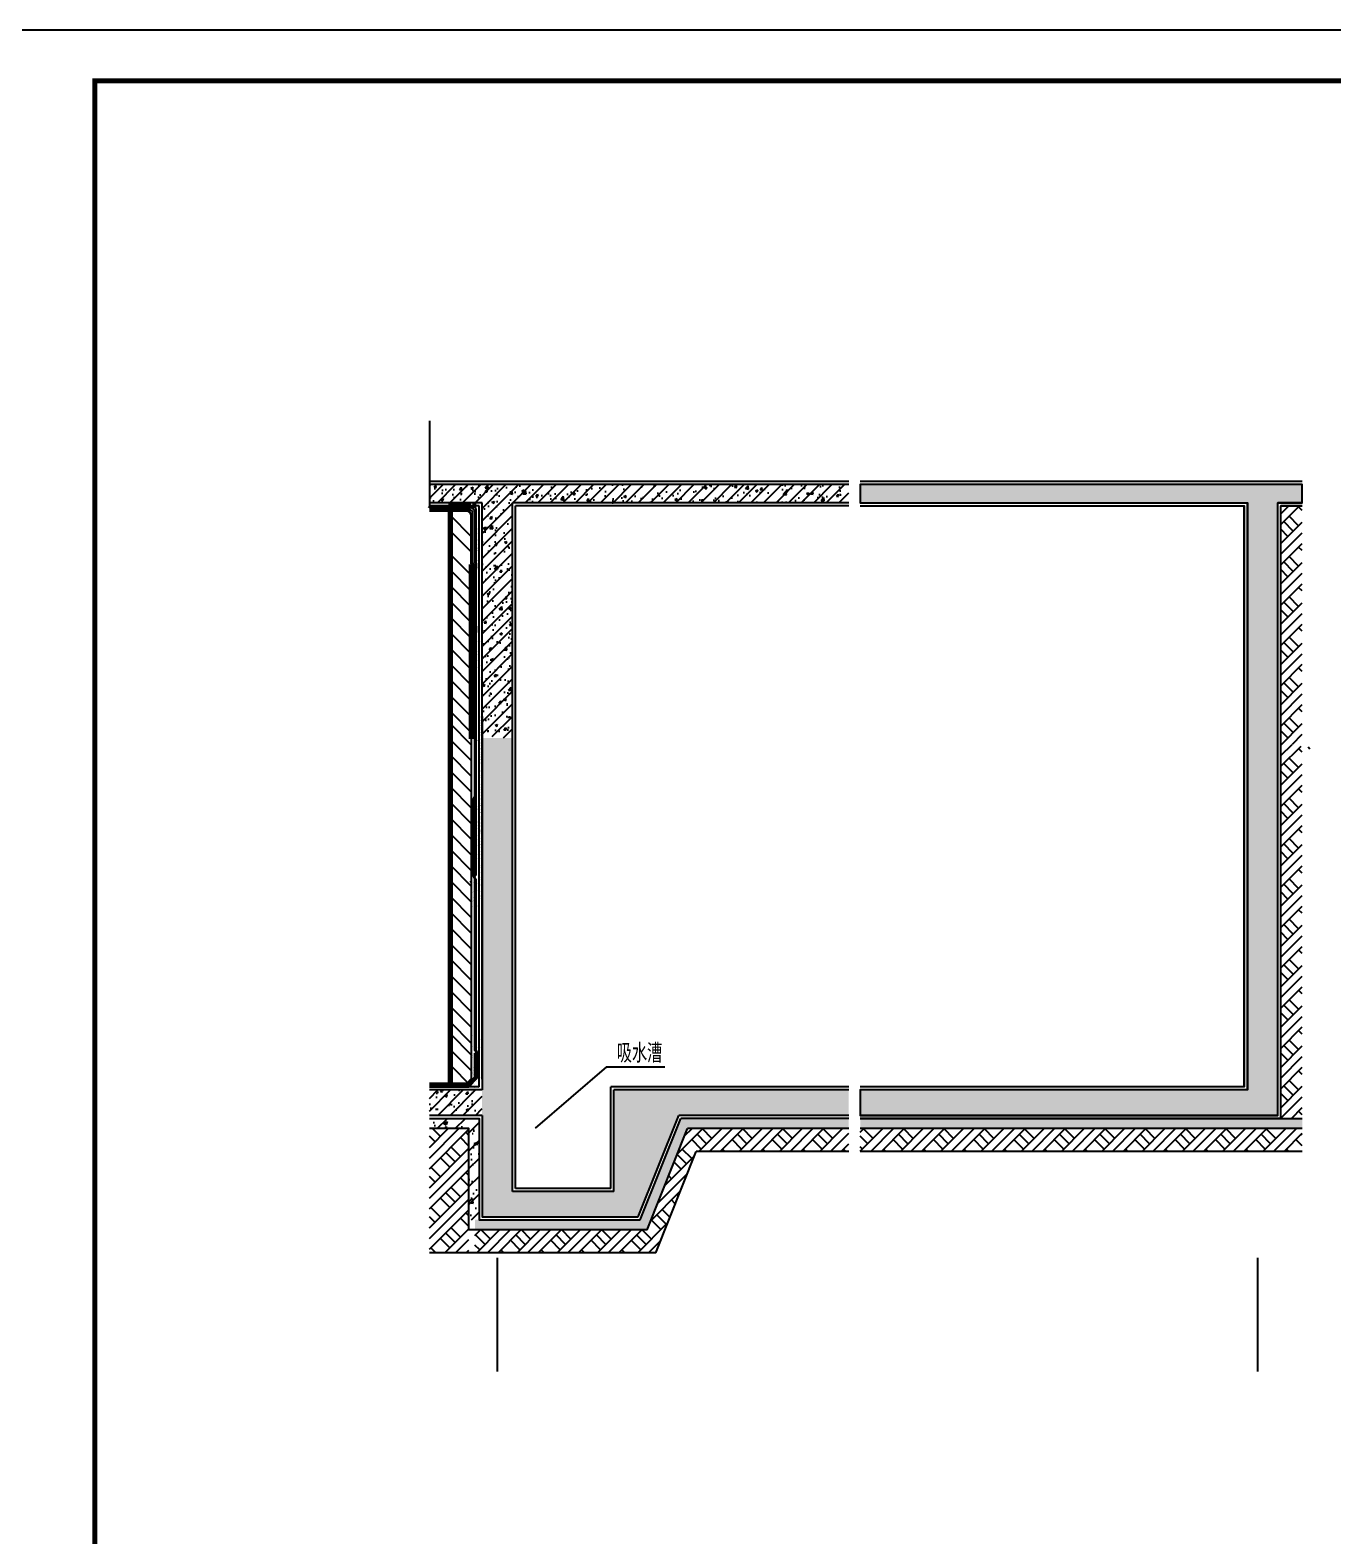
# Model space of a CAD drawing. Extents: x -737978 to 768813, y -372247 to 1140308.
# Drawn here: x -628845 to -615993, y -323813 to -308963 of the extents above; entities that cross this region are included whole.
import ezdxf

# ---------------------------------------------------------------- set-up
doc = ezdxf.new("R2010")
doc.units = 0
doc.header["$LTSCALE"] = 1000
doc.header["$MEASUREMENT"] = 0
doc.layers.get('0').update_dxf_attribs({"linetype": 'CONTINUOUS'})
for name, color, linetype in [('8', 8, 'CONTINUOUS'), ('MEM', 4, 'CONTINUOUS'), ('PUB_DIM', 3, 'CONTINUOUS'), ('PUB_TITLE', 4, 'CONTINUOUS'), ('TEXT', 7, 'CONTINUOUS'), ('标注文字', 7, 'CONTINUOUS')]:
    doc.layers.add(name, color=color, linetype=linetype)
doc.layers.add('DRAW', color=7, linetype='CONTINUOUS', lineweight=70)
doc.styles.add('_HZTXT', font='ros.shx', dxfattribs={"width": 0.8, "bigfont": 'hztxt.shx'})

# ---------------------------------------------------------------- blocks, each defined once
blk = doc.blocks.new('A$C65202892')
at = {"layer": '8'}
h = blk.add_hatch(dxfattribs=at)
h.set_pattern_fill('钢筋混凝土', color=256, scale=35, style=0)
h.set_pattern_definition([(45, (-199176.07, -118632.775), (-61.871843, 61.871843), []), (50, (-199176.07, -118632.78), (251.04106, -21.96325), [26.25, -288.75]), (355, (-199176.07, -118632.78), (-48.56297, 263.26725), [21, -231]), (100.4514, (-199155.15, -118634.6), (202.47828, 241.30384), [22.30907, -245.39974]), (46.1842, (-199176.07, -118562.78), (373.53437, -57.93166), [39.375, -433.125]), (96.6356, (-199144.94, -118567.6), (327.13195, 340.94125), [33.4636, -368.09955]), (351.1842, (-199176.07, -118562.78), (327.1317, 340.9415), [31.5, -346.5]), (21, (-199141.07, -118580.28), (208.91747, -140.91661), [26.25, -288.75]), (326, (-199141.07, -118580.28), (85.16037, 253.80252), [21, -231]), (71.4514, (-199123.66, -118592.02), (294.07792, 112.88567), [22.30907, -245.39974]), (37.5, (-199176.07, -118632.775), (4.25595, 116.51285), [0, -228.2, 0, -234.5, 0, -231.875]), (7.5, (-199176.07, -118632.78), (92.07434, 138.0441), [0, -133.7, 0, -222.95, 0, -88.375]), (327.5, (-199254.12, -118632.775), (186.837853, -7.894205), [0, -87.5, 0, -273, 0, -362.25]), (317.5, (-199289.12, -118632.78), (204.11516, 35.03674), [0, -113.75, 0, -181.3, 0, -257.25])])
h.paths.add_polyline_path([(6063, 9145), (6063, 8965), (2746, 8965), (2746, 6637), (2446, 6671), (2446, 8965), (1927, 8965), (1927, 9145)])
h = blk.add_hatch(dxfattribs=at)
h.set_pattern_fill('钢筋混凝土', color=256, scale=35, style=0)
h.set_pattern_definition([(45, (0, 0), (-61.87184, 61.87184), []), (50, (0, 0), (251.041, -21.9632), [26.25, -288.75]), (355, (0, 0), (-48.563, 263.2672), [21, -231]), (100.4514, (20.92, -1.83), (202.4783, 241.304), [22.309, -245.3997]), (46.1842, (0, 70), (373.5344, -57.9317), [39.375, -433.125]), (96.6356, (31.13, 65.17), (327.132, 340.941), [33.464, -368.1]), (351.1842, (0, 70), (327.132, 340.942), [31.5, -346.5]), (21, (35, 52.5), (208.9175, -140.9166), [26.25, -288.75]), (326, (35, 52.5), (85.1604, 253.8025), [21, -231]), (71.4514, (52.4, 40.76), (294.078, 112.8857), [22.309, -245.3997]), (37.5, (0, 0), (4.25595, 116.51285), [0, -228.2, 0, -234.5, 0, -231.875]), (7.5, (0, 0), (92.0743, 138.0441), [0, -133.7, 0, -222.95, 0, -88.375]), (327.5, (-78.05, 0), (186.83785, -7.8942), [0, -87.5, 0, -273, 0, -362.25]), (317.5, (-113.05, 0), (204.1152, 35.0367), [0, -113.75, 0, -181.3, 0, -257.25])])
h.paths.add_polyline_path([(10096, 9145), (6177, 9145), (6177, 8965), (9996, 8965), (9996, 3175), (6177, 3175), (6177, 2925), (10296, 2925), (10296, 8965), (10537, 8965), (10537, 9145)])
h = blk.add_hatch(dxfattribs=at)
h.set_pattern_fill('夯实土壤', color=256, scale=50, style=0)
h.set_pattern_definition([(45, (-199967.07, -119232.78), (-198.697, 198.697), []), (45, (-199862.07, -119232.78), (-198.697, 198.697), []), (45, (-199757.07, -119232.78), (-198.697, 198.697), []), (135, (-199967.07, -119232.78), (-198.697, -198.697), [132.5, -148.5]), (135, (-199914.57, -119180.28), (-198.697, -198.697), [132.5, -148.5]), (135, (-199862.07, -119127.78), (-198.697, -198.697), [132.5, -148.5])])
h.paths.add_polyline_path([(10326, 8935), (10537, 8935), (10537, 6621), (10432, 6584), (10642, 6546), (10537, 6508), (10537, 2895), (10326, 2895)])
h = blk.add_hatch(dxfattribs=at)
h.set_pattern_fill('钢筋混凝土', color=256, scale=35, style=0)
h.set_pattern_definition([(45, (-199176.07, -120432.775), (-61.871843, 61.871843), []), (50, (-199176.07, -120432.78), (251.04106, -21.96325), [26.25, -288.75]), (355, (-199176.07, -120432.78), (-48.56297, 263.26725), [21, -231]), (100.4514, (-199155.15, -120434.6), (202.47828, 241.30384), [22.30907, -245.39974]), (46.1842, (-199176.07, -120362.78), (373.53437, -57.93166), [39.375, -433.125]), (96.6356, (-199144.94, -120367.6), (327.13195, 340.94125), [33.4636, -368.09955]), (351.1842, (-199176.07, -120362.78), (327.1317, 340.9415), [31.5, -346.5]), (21, (-199141.07, -120380.28), (208.91747, -140.91661), [26.25, -288.75]), (326, (-199141.07, -120380.28), (85.16037, 253.80252), [21, -231]), (71.4514, (-199123.66, -120392.02), (294.07792, 112.88567), [22.30907, -245.39974]), (37.5, (-199176.07, -120432.775), (4.25595, 116.51285), [0, -228.2, 0, -234.5, 0, -231.875]), (7.5, (-199176.07, -120432.78), (92.07434, 138.0441), [0, -133.7, 0, -222.95, 0, -88.375]), (327.5, (-199254.12, -120432.775), (186.837853, -7.894205), [0, -87.5, 0, -273, 0, -362.25]), (317.5, (-199289.12, -120432.78), (204.11516, 35.03674), [0, -113.75, 0, -181.3, 0, -257.25])])
h.paths.add_polyline_path([(2446, 6647), (2446, 1925), (3986, 1925), (4386, 2925), (6063, 2925), (6063, 3175), (3746, 3175), (3746, 2175), (2746, 2175), (2746, 6647)])
h = blk.add_hatch(dxfattribs=at)
h.set_pattern_fill('钢筋混凝土', color=256, scale=35, style=0)
h.set_pattern_definition([(45, (1927.12, 1314.22), (-61.872, 61.872), []), (50, (1927.12, 1314.22), (251.04, -21.963), [26.25, -288.75]), (355, (1927.12, 1314.22), (-48.563, 263.267), [21, -231]), (100.451, (1948.04, 1312.39), (202.478, 241.304), [22.31, -245.4]), (46.184, (1927.12, 1384.22), (373.534, -57.93), [39.375, -433.125]), (96.636, (1958.25, 1379.4), (327.13, 340.94), [33.464, -368.1]), (351.184, (1927.12, 1384.2), (327.13, 340.94), [31.5, -346.5]), (21, (1962.12, 1366.72), (208.917, -140.917), [26.25, -288.75]), (326, (1962.12, 1366.72), (85.16, 253.803), [21, -231]), (71.451, (1979.53, 1354.97), (294.078, 112.886), [22.31, -245.4]), (37.5, (1927.12, 1314.22), (4.256, 116.513), [0, -228.2, 0, -234.5, 0, -231.875]), (7.5, (1927.12, 1314.22), (92.074, 138.044), [0, -133.7, 0, -222.95, 0, -88.375]), (327.5, (1849.07, 1314.22), (186.838, -7.894), [0, -87.5, 0, -273, 0, -362.25]), (317.5, (1814.07, 1314.22), (204.115, 35.037), [0, -113.75, 0, -181.3, 0, -257.25])])
h.paths.add_polyline_path([(2446, 3175), (1927, 3175), (1927, 2925), (2446, 2925)])
h = blk.add_hatch(dxfattribs=at)
h.set_pattern_fill('钢筋混凝土', color=256, scale=50, style=0)
h.set_pattern_definition([(45, (1927.12, 1314.22), (-88.388, 88.388), []), (50, (1927.12, 1314.22), (358.63, -31.376), [37.5, -412.5]), (355, (1927.12, 1314.2), (-69.376, 376.1), [30, -330]), (100.451, (1957, 1311.6), (289.255, 344.72), [31.87, -350.57]), (46.184, (1927.1, 1414.2), (533.62, -82.76), [56.25, -618.75]), (96.636, (1971.6, 1407.3), (467.33, 487.06), [47.8, -525.86]), (351.184, (1927.1, 1414.2), (467.33, 487.06), [45, -495]), (21, (1977.12, 1389.22), (298.454, -201.31), [37.5, -412.5]), (326, (1977.12, 1389.2), (121.66, 362.575), [30, -330]), (71.451, (2002, 1372.44), (420.11, 161.265), [31.87, -350.57]), (37.5, (1927.12, 1314.22), (6.08, 166.447), [0, -326, 0, -335, 0, -331.25]), (7.5, (1927.12, 1314.22), (131.535, 197.206), [0, -191, 0, -318.5, 0, -126.25]), (327.5, (1815.62, 1314.22), (266.911, -11.277), [0, -125, 0, -390, 0, -517.5]), (317.5, (1765.62, 1314.22), (291.593, 50.052), [0, -162.5, 0, -259, 0, -367.5])])
h.paths.add_polyline_path([(2416, 2895), (1927, 2895), (1927, 2795), (2316, 2795), (2316, 1895), (2416, 1895)])
h = blk.add_hatch(dxfattribs=at)
h.set_pattern_fill('钢筋混凝土', color=256, scale=50, style=0)
h.set_pattern_definition([(45, (-9501.73, -890.43), (-88.38835, 88.38835), []), (50, (-9501.73, -890.43), (358.63, -31.376), [37.5, -412.5]), (355, (-9501.73, -890.43), (-69.3757, 376.096), [30, -330]), (100.4514, (-9471.85, -893.04), (289.2547, 344.72), [31.87, -350.571]), (46.1842, (-9501.73, -790.43), (533.6205, -82.7595), [56.25, -618.75]), (96.6356, (-9457.26, -797.3), (467.331, 487.059), [47.805, -525.856]), (351.1842, (-9501.73, -790.43), (467.331, 487.06), [45, -495]), (21, (-9451.73, -815.43), (298.4535, -201.3094), [37.5, -412.5]), (326, (-9451.73, -815.43), (121.6577, 362.575), [30, -330]), (71.4514, (-9426.86, -832.2), (420.1113, 161.265), [31.87, -350.571]), (37.5, (-9501.73, -890.43), (6.0799, 166.4469), [0, -326, 0, -335, 0, -331.25]), (7.5, (-9501.73, -890.43), (131.5348, 197.2059), [0, -191, 0, -318.5, 0, -126.25]), (327.5, (-9613.23, -890.43), (266.9112, -11.2774), [0, -125, 0, -390, 0, -517.5]), (317.5, (-9663.23, -890.43), (291.593, 50.0525), [0, -162.5, 0, -259, 0, -367.5])])
h.paths.add_polyline_path([(6473, 2895), (10344, 2895), (10344, 2795), (6473, 2795)])
h.paths.add_polyline_path([(10344, 2895), (11176, 2895), (10537, 2895), (10537, 2869), (10537, 2846), (10537, 2795), (10344, 2795)])
h.paths.add_polyline_path([(6177, 2795), (6177, 2895), (6473, 2895), (6473, 2795)])
h.paths.add_polyline_path([(2376, 1895), (2376, 1795), (4074, 1795), (4474, 2795), (6063, 2795), (6063, 2895), (4406, 2895), (4006, 1895)])
h = blk.add_hatch(dxfattribs=at)
h.set_pattern_fill('夯实土壤', color=256, scale=50, style=0)
h.set_pattern_definition([(45, (1986.12, 1314.22), (-198.697, 198.697), []), (45, (2091.12, 1314.22), (-198.697, 198.697), []), (45, (2196.12, 1314.22), (-198.697, 198.697), []), (135, (1986.12, 1314.22), (-198.697, -198.697), [132.5, -148.5]), (135, (2038.62, 1366.72), (-198.697, -198.697), [132.5, -148.5]), (135, (2091.12, 1419.22), (-198.697, -198.697), [132.5, -148.5])])
h.paths.add_polyline_path([(2316, 2795), (1927, 2795), (1927, 1570), (2316, 1570), (2316, 1795)])
h = blk.add_hatch(dxfattribs=at)
h.set_pattern_fill('夯实土壤', color=256, scale=50, style=0)
h.set_pattern_definition([(45, (-9442.73, -890.43), (-198.697, 198.697), []), (45, (-9337.73, -890.43), (-198.697, 198.697), []), (45, (-9232.73, -890.43), (-198.697, 198.697), []), (135, (-9442.73, -890.43), (-198.697, -198.697), [132.5, -148.5]), (135, (-9390.23, -837.93), (-198.697, -198.697), [132.5, -148.5]), (135, (-9337.73, -785.43), (-198.697, -198.697), [132.5, -148.5])])
h.paths.add_polyline_path([(10169, 2570), (9987, 2795), (10537, 2795), (10537, 2719), (10537, 2658), (10537, 2570)])
h.paths.add_polyline_path([(6177, 2570), (6177, 2795), (9987, 2795), (10169, 2570)])
h.paths.add_polyline_path([(2376, 1795), (2376, 1570), (4159, 1570), (4559, 2570), (6063, 2570), (6063, 2795), (4474, 2795), (4074, 1795)])
for p, q in [((6063, 9175), (1927, 9175)), ((6063, 9145), (1927, 9145)), ((2446, 8965), (1927, 8965)), ((2416, 8935), (1927, 8935)), ((2416, 3205), (2416, 8935)), ((2446, 3281), (2446, 8965)), ((6063, 8965), (2746, 8965)), ((2746, 2175), (2746, 8965)), ((6063, 8935), (2776, 8935)), ((2776, 2205), (2776, 8935)), ((9966, 8935), (9966, 8935)), ((9966, 3205), (9966, 8935)), ((9996, 8965), (9996, 8965)), ((9996, 3175), (9996, 8965)), ((10537, 8965), (10296, 8965)), ((10296, 2925), (10296, 8965)), ((10537, 8935), (10326, 8935)), ((10326, 2895), (10326, 8935)), ((2446, 6858), (2446, 3175)), ((2340, 6639, 0), (2340, 3285, 0)), ((2298, 3243, 0), (2340, 3285, 0)), ((1927, 3243, 0), (2298, 3243, 0)), ((2416, 3205), (1927, 3205)), ((2446, 3175), (1927, 3175)), ((6063, 3205), (3716, 3205)), ((3716, 2205), (3716, 3205)), ((6063, 3175), (3746, 3175)), ((3746, 2175), (3746, 3175)), ((9966, 3205), (6177, 3205)), ((9996, 3175), (6177, 3175)), ((3986, 1925), (4386, 2925)), ((4006, 1895), (4406, 2895)), ((6063, 2925), (4386, 2925)), ((6063, 2895), (4406, 2895)), ((10296, 2925), (6177, 2925)), ((10326, 2895), (6177, 2895)), ((10326, 2895), (10537, 2895)), ((4074, 1795), (4474, 2795)), ((6063, 2795), (4474, 2795)), ((10537, 2795), (6177, 2795)), ((4159, 1570), (4559, 2570)), ((6063, 2570), (4559, 2570)), ((10537, 2570), (6177, 2570)), ((3746, 2175), (2746, 2175)), ((3716, 2205), (2776, 2205)), ((4159, 1570), (2446, 1570))]:
    blk.add_line(p, q)
for points in [[(10537, 9175), (10096, 9175), (6177, 9175)], [(6177, 8935), (9966, 8935), (9966, 3205), (6177, 3205)], [(6177, 2895), (10326, 2895), (10326, 8935), (10537, 8935)], [(2416, 3205), (1927, 3205)], [(2446, 3175), (1927, 3175)], [(2446, 2925), (1927, 2925)], [(1927, 2895), (2416, 2895), (2416, 1895), (4006, 1895)], [(2446, 2925), (2446, 1925), (3986, 1925)], [(4074, 1795), (2316, 1795), (2316, 2795), (1927, 2795)], [(2446, 1570), (1927, 1570)]]:
    blk.add_lwpolyline(points)
blk.add_lwpolyline([(10096, 9145), (6177, 9145), (6177, 8965), (9996, 8965), (9996, 3175), (6177, 3175), (6177, 2925), (10296, 2925), (10296, 8965), (10537, 8965), (10537, 9145)], close=True)
at = {"elevation": 0}
blk.add_lwpolyline([(2375, 3313), (2402, 3313)], dxfattribs=at)
at = {"layer": '8'}
for p, q in [((1935, 8935), (1918, 8917)), ((1950, 8935), (1933, 8917)), ((1966, 8935), (1948, 8917)), ((1985, 8959), (1985, 8959)), ((2012, 8935), (1995, 8917)), ((2028, 8935), (2010, 8917)), ((2043, 8935), (2026, 8917)), ((2059, 8935), (2041, 8917)), ((2080, 8975), (2080, 8975)), ((2105, 8935), (2088, 8917)), ((2092, 8962), (2092, 8962)), ((2121, 8935), (2103, 8917)), ((2136, 8935), (2119, 8917)), ((2126, 8959), (2126, 8959)), ((2191, 8935), (2134, 8917)), ((2202, 8957), (2202, 8957)), ((2237, 8935), (2220, 8917)), ((2253, 8935), (2235, 8917)), ((2268, 8935), (2251, 8917)), ((2284, 8935), (2266, 8917)), ((2296, 8967), (2296, 8967)), ((2330, 8935), (2313, 8917)), ((2346, 8935), (2328, 8917)), ((2360, 8934), (2343, 8917)), ((2371, 8929), (2354, 8912)), ((1977, 8900), (1960, 8882)), ((1993, 8900), (1975, 8882)), ((2008, 8900), (1991, 8882)), ((2024, 8900), (2006, 8882)), ((2070, 8900), (2053, 8882)), ((2086, 8900), (2068, 8882)), ((2101, 8900), (2084, 8882)), ((2117, 8900), (2099, 8882)), ((2202, 8900), (2185, 8882)), ((2218, 8900), (2200, 8882)), ((2233, 8900), (2216, 8882)), ((2249, 8900), (2231, 8882)), ((2261, 8880), (2261, 8880)), ((2295, 8900), (2278, 8882)), ((2311, 8900), (2293, 8882)), ((2325, 8899), (2308, 8882)), ((2336, 8894), (2319, 8877)), ((2329, 8879), (2329, 8879)), ((2353, 8864), (2335, 8847)), ((2353, 8849), (2335, 8831)), ((2353, 8833), (2335, 8816)), ((2353, 8818), (2335, 8800)), ((2335, 8807), (2353, 8789)), ((2335, 8791), (2353, 8774)), ((2335, 8776), (2353, 8758)), ((2388, 8899), (2370, 8882)), ((2388, 8884), (2370, 8866)), ((2388, 8868), (2370, 8851)), ((2388, 8853), (2370, 8835)), ((2370, 8772), (2388, 8754)), ((2389, 8789), (2389, 8789)), ((2408, 8787), (2408, 8787)), ((2412, 8785), (2412, 8785)), ((2418, 8791), (2418, 8791)), ((2335, 8760), (2353, 8743)), ((2335, 8714), (2353, 8696)), ((2335, 8698), (2353, 8681)), ((2335, 8685), (2353, 8668)), ((2335, 8683), (2353, 8665)), ((2335, 8670), (2353, 8652)), ((2335, 8667), (2353, 8650)), ((2335, 8654), (2353, 8637)), ((2335, 8639), (2353, 8621)), ((2335, 8621), (2353, 8603)), ((2370, 8756), (2388, 8739)), ((2370, 8741), (2388, 8723)), ((2370, 8725), (2388, 8708)), ((2370, 8712), (2388, 8695)), ((2370, 8697), (2388, 8679)), ((2370, 8679), (2388, 8661)), ((2370, 8663), (2388, 8646)), ((2370, 8650), (2388, 8633)), ((2370, 8648), (2388, 8630)), ((2370, 8635), (2388, 8617)), ((2370, 8632), (2388, 8615)), ((2370, 8619), (2388, 8602)), ((2392, 8627), (2392, 8627)), ((2395, 8646), (2395, 8646)), ((2397, 8713), (2397, 8713)), ((2404, 8665), (2404, 8665)), ((2405, 8705), (2405, 8705)), ((2406, 8733), (2406, 8733)), ((2410, 8652), (2410, 8652)), ((2415, 8661), (2415, 8661)), ((2416, 8613), (2416, 8613)), ((2420, 8714), (2420, 8714)), ((2420, 8672), (2420, 8672)), ((2423, 8694), (2423, 8694)), ((2335, 8606), (2353, 8588)), ((2335, 8593), (2353, 8575)), ((2335, 8590), (2353, 8573)), ((2335, 8577), (2353, 8560)), ((2335, 8575), (2352, 8557)), ((2335, 8562), (2353, 8544)), ((2335, 8546), (2353, 8529)), ((2335, 8528), (2353, 8511)), ((2335, 8513), (2353, 8495)), ((2335, 8500), (2353, 8482)), ((2335, 8497), (2353, 8480)), ((2335, 8484), (2353, 8467)), ((2335, 8469), (2353, 8451)), ((2352, 8557), (2353, 8557)), ((2370, 8604), (2388, 8586)), ((2370, 8586), (2388, 8568)), ((2370, 8571), (2383, 8557)), ((2370, 8558), (2388, 8540)), ((2370, 8555), (2388, 8538)), ((2370, 8542), (2388, 8525)), ((2370, 8540), (2388, 8522)), ((2370, 8527), (2388, 8509)), ((2370, 8511), (2388, 8494)), ((2370, 8493), (2388, 8476)), ((2370, 8465), (2388, 8447)), ((2383, 8557), (2388, 8553)), ((2388, 8586), (2388, 8586)), ((2388, 8526), (2388, 8526)), ((2390, 8511), (2390, 8511)), ((2391, 8608), (2391, 8608)), ((2393, 8578), (2393, 8578)), ((2399, 8530), (2399, 8530)), ((2401, 8604), (2401, 8604)), ((2402, 8598), (2402, 8598)), ((2402, 8518), (2402, 8518)), ((2402, 8494), (2402, 8494)), ((2405, 8515), (2405, 8515)), ((2405, 8495), (2405, 8495)), ((2407, 8527), (2407, 8527)), ((2409, 8524), (2409, 8524)), ((2414, 8533), (2414, 8533)), ((2417, 8582), (2417, 8582)), ((2419, 8604), (2419, 8604)), ((2335, 8453), (2353, 8436)), ((2335, 8407), (2353, 8389)), ((2335, 8391), (2353, 8374)), ((2335, 8376), (2353, 8359)), ((2335, 8374), (2381, 8328)), ((2335, 8361), (2353, 8343)), ((2348, 8346), (2388, 8306)), ((2370, 8449), (2388, 8432)), ((2370, 8434), (2388, 8416)), ((2370, 8418), (2388, 8401)), ((2370, 8386), (2386, 8370)), ((2370, 8341), (2388, 8384)), ((2370, 8372), (2388, 8354)), ((2370, 8356), (2388, 8339)), ((2388, 8443), (2388, 8443)), ((2388, 8370), (2388, 8319)), ((2397, 8320), (2397, 8320)), ((2401, 8395), (2401, 8395)), ((2404, 8325), (2404, 8325)), ((2405, 8394), (2405, 8394)), ((2412, 8323), (2412, 8323)), ((2414, 8371), (2414, 8371)), ((2418, 8401), (2418, 8401)), ((2425, 8341), (2425, 8341)), ((2594, 8339), (2594, 8339)), ((2370, 8308), (2388, 7691)), ((2397, 8313), (2397, 8313)), ((2370, 7693), (2388, 7675)), ((2370, 7646), (2388, 7629)), ((2370, 7631), (2388, 7613)), ((2370, 7615), (2388, 7598)), ((2370, 7600), (2388, 7582)), ((2400, 7682), (2400, 7682)), ((2401, 7595), (2401, 7595)), ((2415, 7589), (2415, 7589)), ((2425, 7592), (2425, 7592)), ((2427, 7597), (2427, 7597)), ((2370, 7554), (2388, 7536)), ((2370, 7538), (2388, 7521)), ((2370, 7523), (2388, 7505)), ((2370, 7507), (2388, 7490)), ((2370, 7461), (2388, 7443)), ((2370, 7445), (2388, 7428)), ((2370, 7430), (2388, 7412)), ((2393, 7461), (2393, 7461)), ((2396, 7504), (2396, 7504)), ((2399, 7467), (2399, 7467)), ((2411, 7499), (2411, 7499)), ((2421, 7450), (2421, 7450)), ((2422, 7462), (2422, 7462)), ((2424, 7530), (2424, 7530)), ((2438, 7477), (2438, 7477)), ((2600, 7549), (2600, 7549)), ((2370, 7414), (2388, 7397)), ((2370, 7368), (2388, 7350)), ((2370, 7352), (2388, 7335)), ((2370, 7337), (2388, 7319)), ((2370, 7321), (2388, 7304)), ((2393, 7362), (2393, 7362)), ((2396, 7337), (2396, 7337)), ((2397, 7411), (2397, 7411)), ((2408, 7372), (2408, 7372)), ((2413, 7318), (2413, 7318)), ((2418, 7327), (2418, 7327)), ((2420, 7395), (2420, 7395)), ((2426, 7364), (2426, 7364)), ((2445, 7302), (2445, 7302)), ((2480, 7368), (2480, 7368)), ((2370, 7260), (2388, 7242)), ((2370, 7244), (2388, 7227)), ((2370, 7229), (2383, 7215)), ((2409, 7228), (2409, 7228)), ((2416, 7260), (2416, 7260)), ((2421, 7241), (2421, 7241)), ((2427, 7225), (2427, 7225)), ((2429, 7240), (2429, 7240)), ((2580, 7174), (2580, 7174)), ((2415, 6834, 0), (2415, 6834, 0)), ((2422, 6849, 0), (2422, 6849, 0)), ((2426, 6852, 0), (2426, 6852, 0)), ((2429, 6855, 0), (2429, 6855, 0)), ((2419, 6729, 0), (2419, 6729, 0)), ((2420, 6720, 0), (2420, 6720, 0)), ((2420, 6697, 0), (2420, 6697, 0)), ((2422, 6768, 0), (2422, 6768, 0)), ((2423, 6723, 0), (2423, 6723, 0)), ((2423, 6686, 0), (2423, 6686, 0)), ((2424, 6787, 0), (2424, 6787, 0)), ((2424, 6720, 0), (2424, 6720, 0)), ((2426, 6773, 0), (2426, 6773, 0)), ((2426, 6753, 0), (2426, 6753, 0)), ((2427, 6787, 0), (2427, 6787, 0)), ((2427, 6702, 0), (2427, 6702, 0)), ((2428, 6821, 0), (2428, 6821, 0)), ((2428, 6818, 0), (2428, 6818, 0)), ((2432, 6804, 0), (2432, 6804, 0)), ((2432, 6726, 0), (2432, 6726, 0)), ((2434, 6741, 0), (2434, 6741, 0)), ((2435, 6772, 0), (2435, 6772, 0)), ((2435, 6704, 0), (2435, 6704, 0)), ((2436, 6812, 0), (2436, 6812, 0)), ((2415, 6547, 0), (2415, 6547, 0)), ((2421, 6619, 0), (2421, 6619, 0)), ((2422, 6658, 0), (2422, 6658, 0)), ((2422, 6652, 0), (2422, 6652, 0)), ((2422, 6566, 0), (2422, 6566, 0)), ((2424, 6542, 0), (2424, 6542, 0)), ((2425, 6637, 0), (2425, 6637, 0)), ((2426, 6682, 0), (2426, 6682, 0)), ((2427, 6545, 0), (2427, 6545, 0)), ((2429, 6570, 0), (2429, 6570, 0)), ((2429, 6545, 0), (2429, 6545, 0)), ((2430, 6535, 0), (2430, 6535, 0)), ((2431, 6590, 0), (2431, 6590, 0)), ((2431, 6569, 0), (2431, 6569, 0)), ((2432, 6602, 0), (2432, 6602, 0)), ((2433, 6636, 0), (2433, 6636, 0)), ((2434, 6670, 0), (2434, 6670, 0)), ((2434, 6636, 0), (2434, 6636, 0)), ((2434, 6636, 0), (2434, 6636, 0)), ((2436, 6610, 0), (2436, 6610, 0)), ((2438, 6544, 0), (2438, 6544, 0)), ((2414, 6411, 0), (2414, 6411, 0)), ((2415, 6527, 0), (2415, 6527, 0)), ((2420, 6390, 0), (2420, 6390, 0)), ((2422, 6500, 0), (2422, 6500, 0)), ((2422, 6461, 0), (2422, 6461, 0)), ((2422, 6413, 0), (2422, 6413, 0)), ((2425, 6416, 0), (2425, 6416, 0)), ((2425, 6400, 0), (2425, 6400, 0)), ((2426, 6480, 0), (2426, 6480, 0)), ((2426, 6434, 0), (2426, 6434, 0)), ((2427, 6395, 0), (2427, 6395, 0)), ((2428, 6467, 0), (2428, 6467, 0)), ((2428, 6409, 0), (2428, 6409, 0)), ((2429, 6501, 0), (2429, 6501, 0)), ((2430, 6454, 0), (2430, 6454, 0)), ((2434, 6434, 0), (2434, 6434, 0)), ((2436, 6505, 0), (2436, 6505, 0)), ((2437, 6408, 0), (2437, 6408, 0)), ((2441, 6494, 0), (2441, 6494, 0)), ((2441, 6439, 0), (2441, 6439, 0)), ((2413, 6351, 0), (2413, 6351, 0)), ((2419, 6284, 0), (2419, 6284, 0)), ((2420, 6286, 0), (2420, 6286, 0)), ((2421, 6365, 0), (2421, 6365, 0)), ((2421, 6265, 0), (2421, 6265, 0)), ((2422, 6299, 0), (2422, 6299, 0)), ((2423, 6351, 0), (2423, 6351, 0)), ((2423, 6333, 0), (2423, 6333, 0)), ((2423, 6287, 0), (2423, 6287, 0)), ((2424, 6366, 0), (2424, 6366, 0)), ((2427, 6273, 0), (2427, 6273, 0)), ((2428, 6318, 0), (2428, 6318, 0)), ((2432, 6259, 0), (2432, 6259, 0)), ((2434, 6330, 0), (2434, 6330, 0)), ((2436, 6272, 0), (2436, 6272, 0)), ((2438, 6365, 0), (2438, 6365, 0)), ((2439, 6263, 0), (2439, 6263, 0)), ((2439, 6238, 0), (2439, 6238, 0)), ((2440, 6303, 0), (2440, 6303, 0)), ((2442, 6368, 0), (2442, 6368, 0)), ((2415, 6097, 0), (2415, 6097, 0)), ((2417, 6154, 0), (2417, 6154, 0)), ((2417, 6130, 0), (2417, 6130, 0)), ((2418, 6215, 0), (2418, 6215, 0)), ((2418, 6164, 0), (2418, 6164, 0)), ((2418, 6110, 0), (2418, 6110, 0)), ((2418, 6093, 0), (2418, 6093, 0)), ((2418, 6092, 0), (2418, 6092, 0)), ((2419, 6198, 0), (2419, 6198, 0)), ((2420, 6231, 0), (2420, 6231, 0)), ((2420, 6229, 0), (2420, 6229, 0)), ((2420, 6157, 0), (2420, 6157, 0)), ((2421, 6222, 0), (2421, 6222, 0)), ((2425, 6220, 0), (2425, 6220, 0)), ((2425, 6138, 0), (2425, 6138, 0)), ((2427, 6183, 0), (2427, 6183, 0)), ((2432, 6154, 0), (2432, 6154, 0)), ((2434, 6136, 0), (2434, 6136, 0)), ((2434, 6106, 0), (2434, 6106, 0)), ((2436, 6235, 0), (2436, 6235, 0)), ((2437, 6109, 0), (2437, 6109, 0)), ((2438, 6173, 0), (2438, 6173, 0)), ((2439, 6113, 0), (2439, 6113, 0)), ((2440, 6147, 0), (2440, 6147, 0)), ((2441, 6181, 0), (2441, 6181, 0)), ((2441, 6180, 0), (2441, 6180, 0)), ((2393, 5990, 0), (2393, 5990, 0)), ((2396, 5950, 0), (2396, 5950, 0)), ((2397, 5946, 0), (2397, 5946, 0)), ((2398, 5972, 0), (2398, 5972, 0)), ((2407, 6088, 0), (2407, 6088, 0)), ((2407, 6085, 0), (2407, 6085, 0)), ((2408, 6016, 0), (2408, 6016, 0)), ((2408, 6012, 0), (2408, 6012, 0)), ((2408, 5959, 0), (2408, 5959, 0)), ((2408, 5959, 0), (2408, 5959, 0)), ((2409, 6087, 0), (2409, 6087, 0)), ((2409, 6046, 0), (2409, 6046, 0)), ((2409, 6023, 0), (2409, 6023, 0)), ((2409, 6000, 0), (2409, 6000, 0)), ((2410, 6079, 0), (2410, 6079, 0)), ((2411, 6088, 0), (2411, 6088, 0)), ((2411, 5962, 0), (2411, 5962, 0)), ((2412, 5995, 0), (2412, 5995, 0)), ((2413, 6029, 0), (2413, 6029, 0)), ((2413, 5996, 0), (2413, 5996, 0)), ((2414, 6063, 0), (2414, 6063, 0)), ((2415, 6025, 0), (2415, 6025, 0)), ((2416, 6040, 0), (2416, 6040, 0)), ((2416, 5963, 0), (2416, 5963, 0)), ((2417, 5957, 0), (2417, 5957, 0)), ((2418, 6028, 0), (2418, 6028, 0)), ((2423, 6044, 0), (2423, 6044, 0)), ((2424, 6002, 0), (2424, 6002, 0)), ((2426, 6047, 0), (2426, 6047, 0)), ((2430, 6083, 0), (2430, 6083, 0)), ((2430, 5979, 0), (2430, 5979, 0)), ((2431, 5977, 0), (2431, 5977, 0)), ((2433, 6001, 0), (2433, 6001, 0)), ((2434, 5944, 0), (2434, 5944, 0)), ((2435, 6044, 0), (2435, 6044, 0)), ((2435, 5980, 0), (2435, 5980, 0)), ((2435, 5978, 0), (2435, 5978, 0)), ((2436, 6012, 0), (2436, 6012, 0)), ((2437, 6088, 0), (2437, 6088, 0)), ((2437, 6046, 0), (2437, 6046, 0)), ((2438, 6079, 0), (2438, 6079, 0)), ((2440, 6045, 0), (2440, 6045, 0)), ((2441, 5954, 0), (2441, 5954, 0)), ((2397, 5939, 0), (2397, 5939, 0)), ((2398, 5821, 0), (2398, 5821, 0)), ((2398, 5819, 0), (2398, 5819, 0)), ((2398, 5817, 0), (2398, 5817, 0)), ((2408, 5868, 0), (2408, 5868, 0)), ((2408, 5861, 0), (2408, 5861, 0)), ((2409, 5894, 0), (2409, 5894, 0)), ((2410, 5928, 0), (2410, 5928, 0)), ((2412, 5896, 0), (2412, 5896, 0)), ((2414, 5864, 0), (2414, 5864, 0)), ((2414, 5834, 0), (2414, 5834, 0)), ((2415, 5935, 0), (2415, 5935, 0)), ((2415, 5899, 0), (2415, 5899, 0)), ((2416, 5822, 0), (2416, 5822, 0)), ((2421, 5869, 0), (2421, 5869, 0)), ((2423, 5866, 0), (2423, 5866, 0)), ((2425, 5911, 0), (2425, 5911, 0)), ((2428, 5908, 0), (2428, 5908, 0)), ((2428, 5803, 0), (2428, 5803, 0)), ((2429, 5848, 0), (2429, 5848, 0)), ((2429, 5809, 0), (2429, 5809, 0)), ((2430, 5843, 0), (2430, 5843, 0)), ((2431, 5877, 0), (2431, 5877, 0)), ((2432, 5865, 0), (2432, 5865, 0)), ((2432, 5850, 0), (2432, 5850, 0)), ((2433, 5915, 0), (2433, 5915, 0)), ((2433, 5911, 0), (2433, 5911, 0)), ((2435, 5913, 0), (2435, 5913, 0)), ((2439, 5909, 0), (2439, 5909, 0)), ((2439, 5818, 0), (2439, 5818, 0)), ((2442, 5847, 0), (2442, 5847, 0)), ((2393, 5686, 0), (2393, 5686, 0)), ((2395, 5720, 0), (2395, 5720, 0)), ((2396, 5754, 0), (2396, 5754, 0)), ((2396, 5681, 0), (2396, 5681, 0)), ((2396, 5644, 0), (2396, 5644, 0)), ((2397, 5787, 0), (2397, 5787, 0)), ((2407, 5732, 0), (2407, 5732, 0)), ((2410, 5766, 0), (2410, 5766, 0)), ((2411, 5704, 0), (2411, 5704, 0)), ((2412, 5689, 0), (2412, 5689, 0)), ((2413, 5769, 0), (2413, 5769, 0)), ((2413, 5760, 0), (2413, 5760, 0)), ((2414, 5686, 0), (2414, 5686, 0)), ((2419, 5694, 0), (2419, 5694, 0)), ((2421, 5730, 0), (2421, 5730, 0)), ((2423, 5775, 0), (2423, 5775, 0)), ((2425, 5675, 0), (2425, 5675, 0)), ((2426, 5733, 0), (2426, 5733, 0)), ((2426, 5708, 0), (2426, 5708, 0)), ((2427, 5742, 0), (2427, 5742, 0)), ((2427, 5718, 0), (2427, 5718, 0)), ((2428, 5776, 0), (2428, 5776, 0)), ((2428, 5656, 0), (2428, 5656, 0)), ((2430, 5785, 0), (2430, 5785, 0)), ((2430, 5729, 0), (2430, 5729, 0)), ((2430, 5721, 0), (2430, 5721, 0)), ((2433, 5737, 0), (2433, 5737, 0)), ((2438, 5773, 0), (2438, 5773, 0)), ((2438, 5683, 0), (2438, 5683, 0)), ((2440, 5776, 0), (2440, 5776, 0)), ((2440, 5672, 0), (2440, 5672, 0)), ((2384, 5580, 0), (2384, 5545, 0)), ((2395, 5546, 0), (2395, 5546, 0)), ((2396, 5502, 0), (2396, 5502, 0)), ((2397, 5591, 0), (2397, 5591, 0)), ((2407, 5637, 0), (2407, 5637, 0)), ((2408, 5511, 0), (2408, 5511, 0)), ((2409, 5575, 0), (2409, 5575, 0)), ((2410, 5513, 0), (2410, 5513, 0)), ((2411, 5640, 0), (2411, 5640, 0)), ((2411, 5584, 0), (2411, 5584, 0)), ((2413, 5550, 0), (2413, 5550, 0)), ((2417, 5518, 0), (2417, 5518, 0)), ((2419, 5506, 0), (2419, 5506, 0)), ((2420, 5594, 0), (2420, 5594, 0)), ((2420, 5540, 0), (2420, 5540, 0)), ((2421, 5573, 0), (2421, 5573, 0)), ((2421, 5504, 0), (2421, 5504, 0)), ((2422, 5640, 0), (2422, 5640, 0)), ((2423, 5607, 0), (2423, 5607, 0)), ((2424, 5641, 0), (2424, 5641, 0)), ((2424, 5589, 0), (2424, 5589, 0)), ((2424, 5557, 0), (2424, 5557, 0)), ((2426, 5628, 0), (2426, 5628, 0)), ((2426, 5527, 0), (2426, 5527, 0)), ((2427, 5592, 0), (2427, 5592, 0)), ((2429, 5593, 0), (2429, 5593, 0)), ((2431, 5562, 0), (2431, 5562, 0)), ((2435, 5502, 0), (2435, 5502, 0)), ((2436, 5638, 0), (2436, 5638, 0)), ((2394, 5469, 0), (2394, 5469, 0)), ((2396, 5455, 0), (2396, 5455, 0)), ((2415, 5371, 0), (2415, 5371, 0)), ((2416, 5405, 0), (2416, 5405, 0)), ((2417, 5439, 0), (2417, 5439, 0)), ((2418, 5472, 0), (2418, 5472, 0)), ((2419, 5459, 0), (2419, 5459, 0)), ((2419, 5368, 0), (2419, 5368, 0)), ((2422, 5460, 0), (2422, 5460, 0)), ((2422, 5382, 0), (2422, 5382, 0)), ((2423, 5397, 0), (2423, 5397, 0)), ((2424, 5453, 0), (2424, 5453, 0)), ((2425, 5462, 0), (2425, 5462, 0)), ((2428, 5458, 0), (2428, 5458, 0)), ((2429, 5387, 0), (2429, 5387, 0)), ((2434, 5366, 0), (2434, 5366, 0)), ((2436, 5426, 0), (2436, 5426, 0)), ((2436, 5411, 0), (2436, 5411, 0)), ((2395, 5246, 0), (2395, 5246, 0)), ((2414, 5337, 0), (2414, 5337, 0)), ((2415, 5343, 0), (2415, 5343, 0)), ((2417, 5323, 0), (2417, 5323, 0)), ((2419, 5330, 0), (2419, 5330, 0)), ((2421, 5277, 0), (2421, 5277, 0)), ((2421, 5268, 0), (2421, 5268, 0)), ((2423, 5333, 0), (2423, 5333, 0)), ((2427, 5322, 0), (2427, 5322, 0)), ((2434, 5275, 0), (2434, 5275, 0)), ((2434, 5250, 0), (2434, 5250, 0)), ((2435, 5252, 0), (2435, 5252, 0)), ((2436, 5321, 0), (2436, 5321, 0)), ((2436, 5286, 0), (2436, 5286, 0)), ((2436, 5282, 0), (2436, 5282, 0))]:
    blk.add_line(p, q, dxfattribs=at)
at = {"layer": '8', "ltscale": 10}
for p, q in [((2130, 8845, 0), (2340, 8635, 0)), ((2130, 8691, 0), (2340, 8481, 0)), ((2130, 8461, 0), (2340, 8251, 0)), ((2130, 8306, 0), (2340, 8096, 0)), ((2130, 8151, 0), (2340, 7941, 0)), ((2130, 7996, 0), (2340, 7786, 0)), ((2130, 7842, 0), (2340, 7632, 0)), ((2130, 7687, 0), (2340, 7477, 0)), ((2130, 7531, 0), (2340, 7321, 0)), ((2130, 7377, 0), (2340, 7167, 0)), ((2130, 7222, 0), (2340, 7012, 0)), ((2130, 7067, 0), (2340, 6857, 0)), ((2130, 6912, 0), (2340, 6702, 0)), ((2130, 6788, 0), (2340, 6578, 0)), ((2130, 6633, 0), (2340, 6423, 0)), ((2386, 6626, 0), (2394, 6617, 0)), ((2130, 6479, 0), (2340, 6269, 0)), ((2130, 6324, 0), (2340, 6114, 0)), ((2450, 6269, 0), (2450, 6269, 0)), ((2130, 6169, 0), (2340, 5959, 0)), ((2130, 6014, 0), (2340, 5804, 0)), ((2358, 5999, 0), (2367, 5990, 0)), ((2358, 5994, 0), (2367, 5985, 0)), ((2358, 5983, 0), (2367, 5974, 0)), ((2358, 5968, 0), (2367, 5959, 0)), ((2358, 5952, 0), (2367, 5943, 0)), ((2358, 5947, 0), (2367, 5939, 0)), ((2360, 6043, 0), (2367, 6036, 0)), ((2365, 6053, 0), (2371, 6047, 0)), ((2370, 6064, 0), (2377, 6057, 0)), ((2375, 6074, 0), (2382, 6067, 0)), ((2375, 6028, 0), (2384, 6019, 0)), ((2375, 5992, 0), (2384, 5983, 0)), ((2375, 5981, 0), (2384, 5972, 0)), ((2375, 5976, 0), (2384, 5967, 0)), ((2375, 5966, 0), (2384, 5957, 0)), ((2375, 5950, 0), (2384, 5941, 0)), ((2381, 6037, 0), (2384, 6034, 0)), ((2457, 6079, 0), (2457, 6079, 0)), ((2130, 5860, 0), (2340, 5650, 0)), ((2358, 5932, 0), (2367, 5923, 0)), ((2358, 5916, 0), (2367, 5908, 0)), ((2358, 5901, 0), (2367, 5892, 0)), ((2358, 5854, 0), (2367, 5846, 0)), ((2358, 5839, 0), (2367, 5830, 0)), ((2358, 5824, 0), (2367, 5815, 0)), ((2358, 5808, 0), (2367, 5799, 0)), ((2375, 5935, 0), (2384, 5926, 0)), ((2375, 5930, 0), (2384, 5921, 0)), ((2375, 5914, 0), (2384, 5906, 0)), ((2375, 5899, 0), (2384, 5890, 0)), ((2375, 5883, 0), (2384, 5875, 0)), ((2375, 5837, 0), (2384, 5828, 0)), ((2375, 5821, 0), (2384, 5813, 0)), ((2375, 5806, 0), (2384, 5797, 0)), ((2130, 5705, 0), (2340, 5495, 0)), ((2358, 5762, 0), (2367, 5753, 0)), ((2358, 5746, 0), (2367, 5737, 0)), ((2358, 5731, 0), (2367, 5722, 0)), ((2358, 5715, 0), (2367, 5706, 0)), ((2358, 5669, 0), (2367, 5660, 0)), ((2358, 5653, 0), (2367, 5645, 0)), ((2375, 5791, 0), (2384, 5782, 0)), ((2375, 5744, 0), (2384, 5735, 0)), ((2375, 5729, 0), (2384, 5720, 0)), ((2375, 5713, 0), (2384, 5704, 0)), ((2375, 5698, 0), (2384, 5689, 0)), ((2375, 5651, 0), (2384, 5643, 0)), ((2130, 5550, 0), (2340, 5340, 0)), ((2358, 5638, 0), (2367, 5629, 0)), ((2358, 5622, 0), (2367, 5614, 0)), ((2358, 5576, 0), (2367, 5567, 0)), ((2358, 5561, 0), (2367, 5552, 0)), ((2358, 5545, 0), (2367, 5536, 0)), ((2358, 5530, 0), (2367, 5521, 0)), ((2375, 5636, 0), (2384, 5627, 0)), ((2375, 5620, 0), (2384, 5612, 0)), ((2375, 5605, 0), (2384, 5596, 0)), ((2375, 5559, 0), (2384, 5550, 0)), ((2375, 5543, 0), (2384, 5534, 0)), ((2375, 5528, 0), (2384, 5519, 0)), ((2375, 5512, 0), (2384, 5503, 0)), ((2130, 5396, 0), (2340, 5186, 0)), ((2358, 5483, 0), (2367, 5474, 0)), ((2358, 5468, 0), (2367, 5459, 0)), ((2358, 5452, 0), (2367, 5444, 0)), ((2375, 5466, 0), (2384, 5457, 0)), ((2375, 5450, 0), (2384, 5441, 0)), ((2130, 5240, 0), (2340, 5030, 0)), ((2326, 5236, 0), (2340, 5221, 0)), ((2358, 5222, 0), (2358, 5222, 0)), ((2360, 5282, 0), (2367, 5289, 0)), ((2365, 5272, 0), (2371, 5278, 0)), ((2370, 5261, 0), (2377, 5268, 0)), ((2375, 5251, 0), (2382, 5258, 0)), ((2375, 5248, 0), (2384, 5239, 0)), ((2375, 5226, 0), (2375, 5226, 0)), ((2375, 5202, 0), (2384, 5193, 0)), ((2384, 5234, 0), (2384, 5234, 0)), ((2405, 5216, 0), (2405, 5216, 0)), ((2423, 5213, 0), (2423, 5213, 0)), ((2430, 5199, 0), (2430, 5199, 0)), ((2432, 5198, 0), (2432, 5198, 0)), ((2130, 5086, 0), (2340, 4876, 0)), ((2341, 5079, 0), (2341, 5079, 0)), ((2347, 5139, 0), (2347, 5139, 0)), ((2352, 5127, 0), (2352, 5127, 0)), ((2358, 5133, 0), (2358, 5133, 0)), ((2359, 5076, 0), (2359, 5076, 0)), ((2373, 5129, 0), (2373, 5129, 0)), ((2374, 5053, 0), (2374, 5053, 0)), ((2375, 5186, 0), (2384, 5178, 0)), ((2375, 5171, 0), (2384, 5162, 0)), ((2375, 5155, 0), (2384, 5147, 0)), ((2375, 5129, 0), (2384, 5120, 0)), ((2375, 5114, 0), (2384, 5105, 0)), ((2375, 5098, 0), (2384, 5090, 0)), ((2375, 5052, 0), (2384, 5043, 0)), ((2385, 5066, 0), (2385, 5066, 0)), ((2387, 5073, 0), (2387, 5073, 0)), ((2388, 5131, 0), (2388, 5131, 0)), ((2389, 5161, 0), (2389, 5161, 0)), ((2391, 5127, 0), (2391, 5127, 0)), ((2392, 5072, 0), (2392, 5072, 0)), ((2402, 5140, 0), (2402, 5140, 0)), ((2416, 5183, 0), (2416, 5183, 0)), ((2420, 5123, 0), (2420, 5123, 0)), ((2422, 5100, 0), (2422, 5100, 0)), ((2424, 5193, 0), (2424, 5193, 0)), ((2427, 5098, 0), (2427, 5098, 0)), ((2427, 5087, 0), (2427, 5087, 0)), ((2429, 5130, 0), (2429, 5130, 0)), ((2431, 5192, 0), (2431, 5192, 0)), ((2435, 5066, 0), (2435, 5066, 0)), ((2130, 4931, 0), (2340, 4721, 0)), ((2351, 5034, 0), (2351, 5034, 0)), ((2355, 4986, 0), (2355, 4986, 0)), ((2359, 5043, 0), (2359, 5043, 0)), ((2375, 5036, 0), (2384, 5028, 0)), ((2375, 5021, 0), (2384, 5012, 0)), ((2375, 5005, 0), (2384, 4997, 0)), ((2399, 4999, 0), (2399, 4999, 0)), ((2403, 4980, 0), (2403, 4980, 0)), ((2419, 4970, 0), (2419, 4970, 0)), ((2421, 4978, 0), (2421, 4978, 0)), ((2425, 5031, 0), (2425, 5031, 0)), ((2425, 4976, 0), (2425, 4976, 0)), ((2130, 4776, 0), (2340, 4566, 0)), ((2130, 4621, 0), (2340, 4411, 0)), ((2130, 4467, 0), (2340, 4257, 0)), ((2130, 4312, 0), (2340, 4102, 0)), ((2130, 4157, 0), (2340, 3947, 0)), ((2130, 4003, 0), (2340, 3793, 0)), ((2130, 3847, 0), (2340, 3637, 0)), ((2130, 3731, 0), (2340, 3521, 0)), ((2346, 3765, 0), (2346, 3765, 0)), ((2373, 3732, 0), (2373, 3732, 0)), ((2375, 3759, 0), (2384, 3750, 0)), ((2375, 3744, 0), (2384, 3735, 0)), ((2375, 3728, 0), (2384, 3719, 0)), ((2375, 3713, 0), (2384, 3704, 0)), ((2384, 3738, 0), (2384, 3738, 0)), ((2423, 3764, 0), (2423, 3764, 0)), ((2130, 3576, 0), (2340, 3366, 0)), ((2343, 3624, 0), (2343, 3624, 0)), ((2346, 3576, 0), (2346, 3576, 0)), ((2347, 3704, 0), (2347, 3704, 0)), ((2354, 3710, 0), (2354, 3710, 0)), ((2356, 3605, 0), (2356, 3605, 0)), ((2369, 3597, 0), (2369, 3597, 0)), ((2370, 3694, 0), (2370, 3694, 0)), ((2371, 3711, 0), (2371, 3711, 0)), ((2371, 3665, 0), (2371, 3665, 0)), ((2375, 3666, 0), (2384, 3658, 0)), ((2375, 3651, 0), (2384, 3642, 0)), ((2375, 3635, 0), (2384, 3627, 0)), ((2375, 3620, 0), (2384, 3611, 0)), ((2375, 3573, 0), (2389, 3559, 0)), ((2385, 3601, 0), (2385, 3601, 0)), ((2387, 3614, 0), (2387, 3614, 0)), ((2388, 3691, 0), (2388, 3691, 0)), ((2398, 3590, 0), (2398, 3590, 0)), ((2412, 3668, 0), (2412, 3668, 0)), ((2417, 3687, 0), (2417, 3687, 0)), ((2418, 3641, 0), (2418, 3641, 0)), ((2418, 3629, 0), (2418, 3629, 0)), ((2421, 3696, 0), (2421, 3696, 0)), ((2427, 3677, 0), (2427, 3677, 0)), ((2432, 3595, 0), (2432, 3595, 0)), ((2130, 3422, 0), (2340, 3212, 0)), ((2342, 3445, 0), (2342, 3445, 0)), ((2349, 3451, 0), (2349, 3451, 0)), ((2352, 3515, 0), (2352, 3515, 0)), ((2355, 3493, 0), (2355, 3493, 0)), ((2365, 3463, 0), (2365, 3463, 0)), ((2367, 3530, 0), (2367, 3530, 0)), ((2368, 3422, 0), (2368, 3422, 0)), ((2370, 3502, 0), (2370, 3502, 0)), ((2375, 3527, 0), (2384, 3518, 0)), ((2375, 3481, 0), (2384, 3472, 0)), ((2375, 3465, 0), (2384, 3456, 0)), ((2375, 3450, 0), (2384, 3441, 0)), ((2375, 3434, 0), (2384, 3426, 0)), ((2380, 3538, 0), (2384, 3534, 0)), ((2386, 3420, 0), (2386, 3420, 0)), ((2388, 3545, 0), (2402, 3532, 0)), ((2393, 3525, 0), (2402, 3516, 0)), ((2393, 3510, 0), (2402, 3501, 0)), ((2393, 3463, 0), (2402, 3454, 0)), ((2393, 3448, 0), (2402, 3439, 0)), ((2393, 3432, 0), (2402, 3423, 0)), ((2393, 3417, 0), (2402, 3408, 0)), ((2412, 3426, 0), (2412, 3426, 0)), ((2414, 3511, 0), (2414, 3511, 0)), ((2414, 3494, 0), (2414, 3494, 0)), ((2414, 3416, 0), (2414, 3416, 0)), ((2416, 3561, 0), (2416, 3561, 0)), ((2418, 3506, 0), (2418, 3506, 0)), ((2421, 3517, 0), (2421, 3517, 0)), ((2423, 3536, 0), (2423, 3536, 0)), ((2342, 3414, 0), (2342, 3414, 0)), ((2347, 3323, 0), (2347, 3323, 0)), ((2350, 3349, 0), (2350, 3349, 0)), ((2354, 3333, 0), (2354, 3333, 0)), ((2358, 3366, 0), (2358, 3366, 0)), ((2360, 3328, 0), (2360, 3328, 0)), ((2362, 3395, 0), (2362, 3395, 0)), ((2367, 3361, 0), (2367, 3361, 0)), ((2369, 3317, 0), (2369, 3317, 0)), ((2374, 3327, 0), (2374, 3327, 0)), ((2375, 3401, 0), (2384, 3392, 0)), ((2375, 3388, 0), (2384, 3379, 0)), ((2375, 3386, 0), (2384, 3377, 0)), ((2375, 3372, 0), (2384, 3364, 0)), ((2375, 3370, 0), (2384, 3361, 0)), ((2375, 3357, 0), (2384, 3348, 0)), ((2375, 3355, 0), (2384, 3346, 0)), ((2375, 3341, 0), (2384, 3333, 0)), ((2384, 3324, 0), (2375, 3315, 0)), ((2393, 3384, 0), (2402, 3375, 0)), ((2393, 3370, 0), (2402, 3362, 0)), ((2393, 3368, 0), (2402, 3359, 0)), ((2393, 3355, 0), (2402, 3346, 0)), ((2393, 3353, 0), (2402, 3344, 0)), ((2393, 3339, 0), (2402, 3331, 0)), ((2393, 3337, 0), (2402, 3328, 0)), ((2402, 3308, 0), (2393, 3300, 0)), ((2407, 3398, 0), (2407, 3398, 0)), ((2410, 3359, 0), (2410, 3359, 0)), ((2413, 3383, 0), (2413, 3383, 0)), ((2421, 3299, 0), (2421, 3299, 0)), ((2423, 3326, 0), (2423, 3326, 0)), ((2433, 3299, 0), (2433, 3299, 0)), ((2436, 3405, 0), (2436, 3405, 0)), ((2436, 3317, 0), (2436, 3317, 0)), ((2015, 3245, 0), (2015, 3245, 0)), ((2017, 3205, 0), (2017, 3205, 0)), ((2030, 3215, 0), (2021, 3206, 0)), ((2023, 3241, 0), (2023, 3241, 0)), ((2045, 3215, 0), (2037, 3206, 0)), ((2047, 3233, 0), (2039, 3224, 0)), ((2061, 3215, 0), (2052, 3206, 0)), ((2063, 3233, 0), (2054, 3224, 0)), ((2059, 3203, 0), (2059, 3203, 0)), ((2076, 3215, 0), (2068, 3206, 0)), ((2078, 3233, 0), (2070, 3224, 0)), ((2094, 3233, 0), (2085, 3224, 0)), ((2111, 3217, 0), (2111, 3217, 0)), ((2123, 3215, 0), (2114, 3206, 0)), ((2124, 3201, 0), (2124, 3201, 0)), ((2129, 3219, 0), (2129, 3219, 0)), ((2138, 3215, 0), (2129, 3206, 0)), ((2140, 3233, 0), (2131, 3224, 0)), ((2154, 3215, 0), (2145, 3206, 0)), ((2156, 3233, 0), (2147, 3224, 0)), ((2169, 3215, 0), (2160, 3206, 0)), ((2171, 3233, 0), (2162, 3224, 0)), ((2168, 3203, 0), (2168, 3203, 0)), ((2187, 3233, 0), (2178, 3224, 0)), ((2216, 3215, 0), (2207, 3206, 0)), ((2231, 3215, 0), (2222, 3206, 0)), ((2223, 3245, 0), (2223, 3245, 0)), ((2233, 3233, 0), (2224, 3224, 0)), ((2246, 3215, 0), (2238, 3206, 0)), ((2248, 3233, 0), (2240, 3224, 0)), ((2262, 3215, 0), (2253, 3206, 0)), ((2264, 3233, 0), (2255, 3224, 0)), ((2264, 3199, 0), (2264, 3199, 0)), ((2279, 3233, 0), (2271, 3224, 0)), ((2277, 3203, 0), (2277, 3203, 0)), ((2286, 3196, 0), (2286, 3196, 0)), ((2308, 3215, 0), (2300, 3206, 0)), ((2311, 3257, 0), (2311, 3257, 0)), ((2365, 3251, 0), (2365, 3251, 0)), ((2369, 3230, 0), (2369, 3230, 0)), ((2374, 3263, 0), (2374, 3263, 0)), ((2376, 3195, 0), (2376, 3195, 0)), ((2386, 3203, 0), (2386, 3203, 0)), ((2393, 3254, 0), (2393, 3254, 0)), ((2399, 3202, 0), (2399, 3202, 0)), ((2406, 3196, 0), (2406, 3196, 0)), ((2423, 3231, 0), (2423, 3231, 0)), ((2425, 3248, 0), (2425, 3248, 0))]:
    blk.add_line(p, q, dxfattribs=at)
at = {"layer": '8'}
blk.add_lwpolyline([(1927, 9775), (1927, 8935)], dxfattribs=at)
at = {"layer": 'DRAW'}
for p, q in [((2335, 8935), (2114, 8935)), ((2388, 8935), (2353, 8935)), ((2130, 8882, 0), (2130, 6639, 0)), ((2340, 8357, 0), (2340, 6639, 0)), ((2130, 6639, 0), (2130, 3205, 0))]:
    blk.add_line(p, q, dxfattribs=at)
at = {"layer": 'MEM'}
for p, q in [((1927, 8935), (2353, 8935)), ((2335, 8917), (1927, 8917)), ((1927, 8900), (2318, 8900)), ((2300, 8882), (1927, 8882)), ((2335, 8847), (2335, 8364)), ((2353, 8370), (2353, 8865)), ((2370, 8882), (2370, 8370)), ((2388, 8370), (2388, 8900)), ((2335, 8364), (2370, 8313)), ((2388, 8319), (2353, 8370)), ((2370, 8370), (2388, 8370)), ((2388, 6639), (2388, 8319)), ((2370, 8313), (2370, 6639)), ((2375, 6074, 0), (2375, 6639, 0)), ((2384, 6639, 0), (2384, 6072, 0)), ((2358, 6039, 0), (2375, 6074, 0)), ((2358, 5666, 0), (2358, 6039, 0)), ((2384, 6072, 0), (2367, 6037, 0)), ((2367, 6037, 0), (2367, 5668, 0)), ((2375, 5668, 0), (2375, 6037, 0)), ((2375, 6037, 0), (2384, 6037, 0)), ((2384, 6037, 0), (2384, 5668, 0)), ((2358, 5286, 0), (2358, 5705, 0)), ((2367, 5703, 0), (2367, 5288, 0)), ((2375, 5739, 0), (2375, 5631, 0)), ((2375, 5289, 0), (2375, 5703, 0)), ((2375, 5703, 0), (2375, 5702, 0)), ((2384, 5633, 0), (2384, 5737, 0)), ((2384, 5703, 0), (2384, 5289, 0)), ((2384, 5668, 0), (2384, 5668, 0)), ((2358, 5286, 0), (2375, 5251, 0)), ((2384, 5253, 0), (2367, 5288, 0)), ((2375, 5289, 0), (2384, 5289, 0)), ((2375, 3565, 0), (2375, 5251, 0)), ((2384, 5253, 0), (2384, 3568, 0)), ((2393, 3538, 0), (2375, 3565, 0)), ((2384, 3568, 0), (2402, 3540, 0)), ((2375, 3305, 0), (2375, 3538, 0)), ((2375, 3538, 0), (2384, 3538, 0)), ((2384, 3538, 0), (2384, 3301, 0)), ((2393, 3297, 0), (2393, 3538, 0)), ((2402, 3540, 0), (2402, 3294, 0)), ((2375, 3305, 0), (2303, 3233, 0)), ((2307, 3224, 0), (2384, 3301, 0)), ((2393, 3297, 0), (2310, 3215, 0)), ((2314, 3206, 0), (2402, 3294, 0)), ((2303, 3233, 0), (1927, 3233, 0)), ((1927, 3224, 0), (2307, 3224, 0)), ((2310, 3215, 0), (1927, 3215, 0)), ((1927, 3206, 0), (2314, 3206, 0))]:
    blk.add_line(p, q, dxfattribs=at)
at = {"layer": 'MEM', "ltscale": 10}
blk.add_line((2384, 6072, 0), (2384, 6034, 0), dxfattribs=at)
at = {"layer": 'MEM'}
for centre, start in [((2335, 8882), 359.8379), ((2353, 8900), 0), ((2300, 8847), 0), ((2318, 8865), 359.8379)]:
    blk.add_arc(centre, 35, start, 90, dxfattribs=at)
at = {"layer": 'PUB_DIM'}
for p, q in [((2596, 1521), (2596, 400)), ((10096, 1521), (10096, 400))]:
    blk.add_line(p, q, dxfattribs=at)
at = {"layer": '标注文字'}
for q in [(2970, 2797), (4249, 3402)]:
    blk.add_line((3675, 3402), q, dxfattribs=at)
at = {"layer": 'TEXT', "style": '_HZTXT', "width": 0.8}
blk.add_text('吸水漕', height=187.2, dxfattribs=at).set_placement((3775, 3445))

msp = doc.modelspace()

# ---------------------------------------------------------------- linework, layer by layer
at = {"layer": 'PUB_TITLE'}
msp.add_lwpolyline([(-629457.6, -338662.7), (-587407.6, -338662.7), (-587407.6, -308962.7), (-629457.6, -308962.7)], close=True, dxfattribs=at)
at = {"layer": 'PUB_TITLE', "const_width": 50}
msp.add_lwpolyline([(-628207.6, -338162.7), (-587907.6, -338162.7), (-587907.6, -309462.7), (-628207.6, -309462.7)], close=True, dxfattribs=at)

# ---------------------------------------------------------------- block references
msp.add_blockref('A$C65202892', (-626832.3, -322590.3))

doc.saveas('drawing.dxf')
